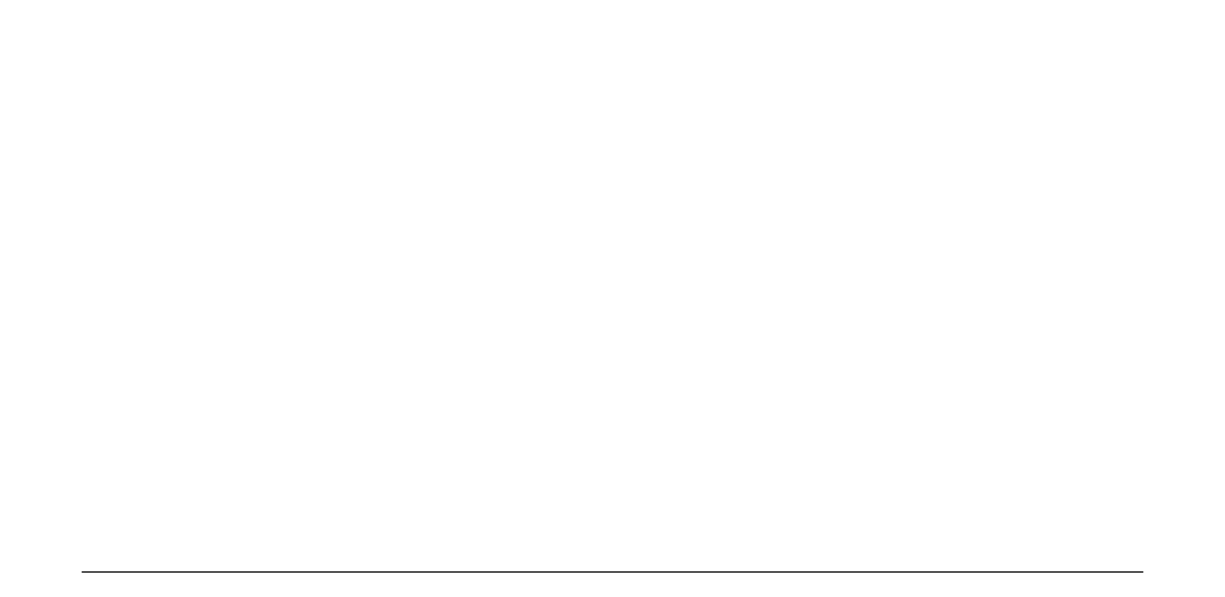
# Model space of a CAD drawing. Header units: millimetres. Extents: x 52750 to 60546, y 22244 to 27516.
# Drawn here: x 52750 to 54412, y 26734 to 27510 of the extents above; entities that cross this region are included whole.
import ezdxf

# ---------------------------------------------------------------- set-up
doc = ezdxf.new("R2010")
doc.units = ezdxf.units.MM

# ---------------------------------------------------------------- blocks, each defined once
blk = doc.blocks.new('Clinicians and patient chairs 1_dwgmodels.com')
at = {"color": 0}
for points in [[(-21.84, -0.263, 0, 0, 0), (-17.939, 0, 0.182, 0.182, 0)], [(-17.939, 0, 0, 0, 0), (-12.939, 0, 0.182, 0.182, 0)], [(-12.939, 0, 0, 0, 0), (-7.939, 0, 0.182, 0.182, 0)], [(-7.939, 0, 0, 0, 0), (-2.939, 0, 0.182, 0.182, 0)], [(-2.939, 0, 0, 0, 0), (0, 0, 0.182, 0.182, 0)], [(0, 0, 0, 0, 0), (2.939, 0, 0.182, 0.182, 0)], [(7.939, 0, 0, 0, 0), (2.939, 0, 0.182, 0.182, 0)], [(12.939, 0, 0, 0, 0), (7.939, 0, 0.182, 0.182, 0)], [(17.939, 0, 0, 0, 0), (12.939, 0, 0.182, 0.182, 0)], [(21.84, -0.263, 0, 0, 0), (17.939, 0, 0.182, 0.182, 0)], [(-21.84, -0.263, 0, 0, 0), (-25.742, -0.761, 0.182, 0.182, 0)], [(21.84, -0.263, 0, 0, 0), (25.742, -0.761, 0.182, 0.182, 0)], [(-32.525, -0.805, 0, 0, 0), (-32.625, -0.918, 0.182, 0.182, 0)], [(-32.625, -1.17, 0, 0, 0), (-32.625, -0.918, 0.182, 0.182, 0)], [(-32.625, -1.05, 0, 0, 0), (-32.625, -0.918, 0.182, 0.182, 0)], [(-32.625, -1.05, 0, 0, 0), (-32.625, -3.878, 0.182, 0.182, 0)], [(-32.625, -1.17, 0, 0, 0), (-32.625, -1.515, 0.182, 0.182, 0)], [(-29.853, -0.805, 0, 0, 0), (-32.525, -0.805, 0.182, 0.182, 0)], [(-29.853, -0.805, 0, 0, 0), (-29.753, -0.918, 0.182, 0.182, 0)], [(-29.753, -0.918, 0, 0, 0), (-29.753, -1.17, 0.182, 0.182, 0)], [(-29.753, -0.918, 0, 0, 0), (-29.753, -1.05, 0.182, 0.182, 0)], [(-29.753, -3.878, 0, 0, 0), (-29.753, -1.05, 0.182, 0.182, 0)], [(-29.753, -1.17, 0, 0, 0), (-29.753, -1.515, 0.182, 0.182, 0)], [(-29.634, -1.725, 0, 0, 0), (-29.632, -1.236, 0.182, 0.182, 0)], [(-29.632, -1.15, 0, 0, 0), (-29.486, -0.988, 0.182, 0.182, 0)], [(-29.632, -1.236, 0, 0, 0), (-29.632, -1.15, 0.182, 0.182, 0)], [(-29.632, -1.15, 0, 0, 0), (-29.631, -1.512, 0.182, 0.182, 0)], [(-25.742, -0.761, 0, 0, 0), (-29.486, -0.988, 0.182, 0.182, 0)], [(-29.486, -1.395, 0, 0, 0), (-29.486, -0.988, 0.182, 0.182, 0)], [(-29.485, -2.299, 0, 0, 0), (-29.486, -1.395, 0.182, 0.182, 0)], [(25.742, -0.761, 0, 0, 0), (29.486, -0.988, 0.182, 0.182, 0)], [(29.485, -2.299, 0, 0, 0), (29.486, -1.395, 0.182, 0.182, 0)], [(29.486, -0.988, 0, 0, 0), (29.632, -1.15, 0.182, 0.182, 0)], [(29.486, -1.395, 0, 0, 0), (29.486, -0.988, 0.182, 0.182, 0)], [(29.632, -1.15, 0, 0, 0), (29.631, -1.512, 0.182, 0.182, 0)], [(29.632, -1.236, 0, 0, 0), (29.632, -1.15, 0.182, 0.182, 0)], [(29.632, -1.236, 0, 0, 0), (29.634, -1.725, 0.182, 0.182, 0)], [(29.853, -0.805, 0, 0, 0), (29.753, -0.918, 0.182, 0.182, 0)], [(29.753, -1.17, 0, 0, 0), (29.753, -0.918, 0.182, 0.182, 0)], [(29.753, -1.05, 0, 0, 0), (29.753, -0.918, 0.182, 0.182, 0)], [(29.753, -1.05, 0, 0, 0), (29.753, -3.878, 0.182, 0.182, 0)], [(29.753, -1.17, 0, 0, 0), (29.753, -1.515, 0.182, 0.182, 0)], [(32.525, -0.805, 0, 0, 0), (29.853, -0.805, 0.182, 0.182, 0)], [(32.525, -0.805, 0, 0, 0), (32.625, -0.918, 0.182, 0.182, 0)], [(32.625, -0.918, 0, 0, 0), (32.625, -1.17, 0.182, 0.182, 0)], [(32.625, -1.17, 0, 0, 0), (32.625, -1.515, 0.182, 0.182, 0)], [(-32.625, -1.99, 0, 0, 0), (-32.625, -1.515, 0.182, 0.182, 0)], [(-32.625, -2.644, 0, 0, 0), (-32.625, -1.99, 0.182, 0.182, 0)], [(-29.753, -1.515, 0, 0, 0), (-29.753, -1.99, 0.182, 0.182, 0)], [(-29.753, -1.99, 0, 0, 0), (-29.753, -2.644, 0.182, 0.182, 0)], [(-29.634, -1.725, 0, 0, 0), (-29.634, -3.798, 0.182, 0.182, 0)], [(-29.634, -1.725, 0, 0, 0), (-29.634, -3.759, 0.182, 0.182, 0)], [(-29.631, -2.363, 0, 0, 0), (-29.631, -1.512, 0.182, 0.182, 0)], [(29.631, -2.363, 0, 0, 0), (29.631, -1.512, 0.182, 0.182, 0)], [(29.634, -1.725, 0, 0, 0), (29.634, -3.798, 0.182, 0.182, 0)], [(29.634, -1.725, 0, 0, 0), (29.634, -3.759, 0.182, 0.182, 0)], [(29.753, -1.99, 0, 0, 0), (29.753, -1.515, 0.182, 0.182, 0)], [(29.753, -2.644, 0, 0, 0), (29.753, -1.99, 0.182, 0.182, 0)], [(32.625, -1.515, 0, 0, 0), (32.625, -1.99, 0.182, 0.182, 0)], [(32.625, -1.99, 0, 0, 0), (32.625, -2.644, 0.182, 0.182, 0)], [(-32.625, -3.426, 0, 0, 0), (-32.625, -2.644, 0.182, 0.182, 0)], [(-29.753, -3.426, 0, 0, 0), (-29.753, -2.644, 0.182, 0.182, 0)], [(-29.631, -4.35, 0, 0, 0), (-29.631, -2.363, 0.182, 0.182, 0)], [(-29.485, -2.299, 0, 0, 0), (-29.486, -4.306, 0.182, 0.182, 0)], [(29.485, -2.299, 0, 0, 0), (29.486, -4.306, 0.182, 0.182, 0)], [(29.631, -4.35, 0, 0, 0), (29.631, -2.363, 0.182, 0.182, 0)], [(29.753, -3.426, 0, 0, 0), (29.753, -2.644, 0.182, 0.182, 0)], [(32.625, -3.426, 0, 0, 0), (32.625, -2.644, 0.182, 0.182, 0)], [(-32.625, -4.223, 0, 0, 0), (-32.625, -3.426, 0.182, 0.182, 0)], [(-32.625, -3.878, 0, 0, 0), (-32.625, -7.704, 0.182, 0.182, 0)], [(-32.564, -4.327, 0, 0, 0), (-32.407, -3.929, 0.182, 0.182, 0)], [(-31.934, -3.796, 0, 0, 0), (-32.407, -3.929, 0.182, 0.182, 0)], [(-31.934, -3.796, 0, 0, 0), (-30.444, -3.796, 0.182, 0.182, 0)], [(-30.444, -3.796, 0, 0, 0), (-29.971, -3.929, 0.182, 0.182, 0)], [(-29.814, -4.327, 0, 0, 0), (-29.971, -3.929, 0.182, 0.182, 0)], [(-29.753, -3.426, 0, 0, 0), (-29.753, -4.223, 0.182, 0.182, 0)], [(-29.753, -3.878, 0, 0, 0), (-29.753, -4.285, 0.182, 0.182, 0)], [(-29.753, -3.878, 0, 0, 0), (-29.753, -4.08, 0.182, 0.182, 0)], [(-29.753, -5.641, 0, 0, 0), (-29.753, -3.993, 0.182, 0.182, 0)], [(-29.753, -4.525, 0, 0, 0), (-29.753, -3.993, 0.182, 0.182, 0)], [(-29.634, -3.759, 0, 0, 0), (-29.634, -4.809, 0.182, 0.182, 0)], [(-29.634, -3.798, 0, 0, 0), (-29.634, -6.211, 0.182, 0.182, 0)], [(29.634, -3.759, 0, 0, 0), (29.634, -4.809, 0.182, 0.182, 0)], [(29.634, -6.211, 0, 0, 0), (29.634, -3.798, 0.182, 0.182, 0)], [(29.753, -4.223, 0, 0, 0), (29.753, -3.426, 0.182, 0.182, 0)], [(29.753, -3.878, 0, 0, 0), (29.753, -7.704, 0.182, 0.182, 0)], [(29.814, -4.327, 0, 0, 0), (29.971, -3.929, 0.182, 0.182, 0)], [(30.444, -3.796, 0, 0, 0), (29.971, -3.929, 0.182, 0.182, 0)], [(30.444, -3.796, 0, 0, 0), (31.934, -3.796, 0.182, 0.182, 0)], [(31.934, -3.796, 0, 0, 0), (32.407, -3.929, 0.182, 0.182, 0)], [(32.564, -4.327, 0, 0, 0), (32.407, -3.929, 0.182, 0.182, 0)], [(32.625, -3.426, 0, 0, 0), (32.625, -4.223, 0.182, 0.182, 0)], [(32.625, -3.878, 0, 0, 0), (32.625, -5.966, 0.182, 0.182, 0)], [(-32.625, -4.223, 0, 0, 0), (-32.625, -4.525, 0.182, 0.182, 0)], [(-32.625, -5.966, 0, 0, 0), (-32.625, -4.525, 0.182, 0.182, 0)], [(-32.564, -5.868, 0, 0, 0), (-32.564, -4.327, 0.182, 0.182, 0)], [(-32.564, -5.98, 0, 0, 0), (-32.564, -4.445, 0.182, 0.182, 0)], [(-29.814, -5.868, 0, 0, 0), (-29.814, -4.327, 0.182, 0.182, 0)], [(-29.814, -4.445, 0, 0, 0), (-29.814, -5.98, 0.182, 0.182, 0)], [(-29.753, -4.525, 0, 0, 0), (-29.753, -4.223, 0.182, 0.182, 0)], [(-29.753, -4.285, 0, 0, 0), (-29.753, -4.525, 0.182, 0.182, 0)], [(-29.753, -4.525, 0, 0, 0), (-29.753, -4.624, 0.182, 0.182, 0)], [(-29.753, -4.525, 0, 0, 0), (-29.753, -5.966, 0.182, 0.182, 0)], [(-29.631, -4.35, 0, 0, 0), (-29.631, -5.614, 0.182, 0.182, 0)], [(-29.486, -4.306, 0, 0, 0), (-29.486, -5.628, 0.182, 0.182, 0)], [(29.486, -4.306, 0, 0, 0), (29.486, -5.628, 0.182, 0.182, 0)], [(29.631, -5.072, 0, 0, 0), (29.631, -4.35, 0.182, 0.182, 0)], [(29.753, -4.223, 0, 0, 0), (29.753, -4.525, 0.182, 0.182, 0)], [(29.753, -5.966, 0, 0, 0), (29.753, -4.525, 0.182, 0.182, 0)], [(29.814, -5.868, 0, 0, 0), (29.814, -4.327, 0.182, 0.182, 0)], [(29.814, -5.98, 0, 0, 0), (29.814, -4.445, 0.182, 0.182, 0)], [(32.564, -5.868, 0, 0, 0), (32.564, -4.327, 0.182, 0.182, 0)], [(32.564, -4.445, 0, 0, 0), (32.564, -5.98, 0.182, 0.182, 0)], [(32.625, -4.525, 0, 0, 0), (32.625, -4.223, 0.182, 0.182, 0)], [(32.625, -4.525, 0, 0, 0), (32.625, -5.966, 0.182, 0.182, 0)], [(-29.634, -4.809, 0, 0, 0), (-29.634, -5.079, 0.182, 0.182, 0)], [(-29.634, -5.079, 0, 0, 0), (-29.634, -5.073, 0.182, 0.182, 0)], [(-29.634, -5.079, 0, 0, 0), (-29.634, -6.564, 0.182, 0.182, 0)], [(29.631, -5.614, 0, 0, 0), (29.631, -5.076, 0.182, 0.182, 0)], [(29.634, -4.809, 0, 0, 0), (29.634, -5.079, 0.182, 0.182, 0)], [(29.634, -5.079, 0, 0, 0), (29.634, -5.073, 0.182, 0.182, 0)], [(-32.625, -5.966, 0, 0, 0), (-32.625, -7.763, 0.182, 0.182, 0)], [(-32.564, -5.868, 0, 0, 0), (-32.564, -7.668, 0.182, 0.182, 0)], [(-32.564, -5.98, 0, 0, 0), (-32.564, -7.763, 0.182, 0.182, 0)], [(-29.814, -7.668, 0, 0, 0), (-29.814, -5.868, 0.182, 0.182, 0)], [(-29.814, -7.763, 0, 0, 0), (-29.814, -5.98, 0.182, 0.182, 0)], [(-29.753, -5.641, 0, 0, 0), (-29.753, -5.966, 0.182, 0.182, 0)], [(-29.753, -5.966, 0, 0, 0), (-29.753, -7.763, 0.182, 0.182, 0)], [(-29.631, -5.614, 0, 0, 0), (-29.631, -6.55, 0.182, 0.182, 0)], [(-29.487, -6.642, 0, 0, 0), (-29.486, -5.628, 0.182, 0.182, 0)], [(29.487, -6.642, 0, 0, 0), (29.486, -5.628, 0.182, 0.182, 0)], [(29.631, -5.614, 0, 0, 0), (29.631, -6.55, 0.182, 0.182, 0)], [(29.753, -5.966, 0, 0, 0), (29.753, -7.763, 0.182, 0.182, 0)], [(29.814, -5.868, 0, 0, 0), (29.814, -7.668, 0.182, 0.182, 0)], [(29.814, -5.98, 0, 0, 0), (29.814, -7.763, 0.182, 0.182, 0)], [(32.564, -7.668, 0, 0, 0), (32.564, -5.868, 0.182, 0.182, 0)], [(32.564, -7.763, 0, 0, 0), (32.564, -5.98, 0.182, 0.182, 0)], [(32.625, -5.641, 0, 0, 0), (32.625, -7.763, 0.182, 0.182, 0)], [(32.625, -5.641, 0, 0, 0), (32.625, -5.966, 0.182, 0.182, 0)], [(32.625, -7.763, 0, 0, 0), (32.625, -5.966, 0.182, 0.182, 0)], [(32.625, -5.966, 0, 0, 0), (32.625, -7.763, 0.182, 0.182, 0)], [(32.625, -5.966, 0, 0, 0), (32.625, -7.704, 0.182, 0.182, 0)], [(-29.634, -8.323, 0, 0, 0), (-29.634, -6.211, 0.182, 0.182, 0)], [(-29.634, -6.564, 0, 0, 0), (-29.634, -6.571, 0.182, 0.182, 0)], [(-29.634, -6.564, 0, 0, 0), (-29.634, -9.233, 0.182, 0.182, 0)], [(-29.632, -7.222, 0, 0, 0), (-29.631, -6.55, 0.182, 0.182, 0)], [(29.631, -6.55, 0, 0, 0), (29.632, -7.222, 0.182, 0.182, 0)], [(29.634, -8.323, 0, 0, 0), (29.634, -6.211, 0.182, 0.182, 0)], [(-29.634, -8.32, 0, 0, 0), (-29.632, -7.222, 0.182, 0.182, 0)], [(-29.487, -7.346, 0, 0, 0), (-29.487, -6.642, 0.182, 0.182, 0)], [(29.487, -7.346, 0, 0, 0), (29.487, -6.642, 0.182, 0.182, 0)], [(29.634, -8.323, 0, 0, 0), (29.632, -7.222, 0.182, 0.182, 0)], [(-32.625, -7.704, 0, 0, 0), (-32.625, -11.532, 0.182, 0.182, 0)], [(-32.625, -11.58, 0, 0, 0), (-32.625, -7.763, 0.182, 0.182, 0)], [(-32.564, -7.668, 0, 0, 0), (-32.564, -11.5, 0.182, 0.182, 0)], [(-32.564, -7.763, 0, 0, 0), (-32.564, -11.58, 0.182, 0.182, 0)], [(-29.814, -11.5, 0, 0, 0), (-29.814, -7.668, 0.182, 0.182, 0)], [(-29.814, -11.58, 0, 0, 0), (-29.814, -7.763, 0.182, 0.182, 0)], [(-29.753, -7.763, 0, 0, 0), (-29.753, -7.704, 0.182, 0.182, 0)], [(-29.753, -11.532, 0, 0, 0), (-29.753, -7.704, 0.182, 0.182, 0)], [(-29.753, -7.763, 0, 0, 0), (-29.753, -11.58, 0.182, 0.182, 0)], [(-29.489, -8.465, 0, 0, 0), (-29.487, -7.346, 0.182, 0.182, 0)], [(29.487, -7.346, 0, 0, 0), (29.489, -8.465, 0.182, 0.182, 0)], [(29.753, -11.58, 0, 0, 0), (29.753, -7.763, 0.182, 0.182, 0)], [(29.814, -7.668, 0, 0, 0), (29.814, -11.5, 0.182, 0.182, 0)], [(29.814, -7.763, 0, 0, 0), (29.814, -11.58, 0.182, 0.182, 0)], [(32.564, -11.5, 0, 0, 0), (32.564, -7.668, 0.182, 0.182, 0)], [(32.564, -11.58, 0, 0, 0), (32.564, -7.763, 0.182, 0.182, 0)], [(32.625, -7.763, 0, 0, 0), (32.625, -11.58, 0.182, 0.182, 0)], [(-29.634, -9.607, 0, 0, 0), (-29.634, -8.323, 0.182, 0.182, 0)], [(-29.489, -9.75, 0, 0, 0), (-29.489, -8.465, 0.182, 0.182, 0)], [(29.489, -8.465, 0, 0, 0), (29.489, -9.75, 0.182, 0.182, 0)], [(29.634, -8.323, 0, 0, 0), (29.634, -9.607, 0.182, 0.182, 0)], [(-29.634, -11.262, 0, 0, 0), (-29.634, -9.233, 0.182, 0.182, 0)], [(-29.634, -11.061, 0, 0, 0), (-29.634, -9.607, 0.182, 0.182, 0)], [(-29.489, -11.203, 0, 0, 0), (-29.489, -9.75, 0.182, 0.182, 0)], [(29.489, -11.203, 0, 0, 0), (29.489, -9.75, 0.182, 0.182, 0)], [(29.634, -11.061, 0, 0, 0), (29.634, -9.607, 0.182, 0.182, 0)], [(-21.84, -10.599, 0, 0, 0), (-17.939, -10.42, 0.182, 0.182, 0)], [(-21.84, -10.598, 0, 0, 0), (-17.939, -10.42, 0.182, 0.182, 0)], [(-21.84, -10.598, 0, 0, 0), (-17.939, -10.42, 0.182, 0.182, 0)], [(-17.939, -10.42, 0, 0, 0), (-12.939, -10.42, 0.182, 0.182, 0)], [(-17.939, -10.42, 0, 0, 0), (-12.939, -10.42, 0.182, 0.182, 0)], [(-12.939, -10.42, 0, 0, 0), (-7.939, -10.42, 0.182, 0.182, 0)], [(-12.939, -10.42, 0, 0, 0), (-7.939, -10.42, 0.182, 0.182, 0)], [(-7.939, -10.42, 0, 0, 0), (-2.939, -10.42, 0.182, 0.182, 0)], [(-7.939, -10.42, 0, 0, 0), (-2.939, -10.42, 0.182, 0.182, 0)], [(-2.939, -10.42, 0, 0, 0), (0, -10.42, 0.182, 0.182, 0)], [(-2.939, -10.42, 0, 0, 0), (0, -10.42, 0.182, 0.182, 0)], [(0, -10.42, 0, 0, 0), (2.939, -10.42, 0.182, 0.182, 0)], [(2.939, -10.42, 0, 0, 0), (0, -10.42, 0.182, 0.182, 0)], [(7.939, -10.42, 0, 0, 0), (2.939, -10.42, 0.182, 0.182, 0)], [(7.939, -10.42, 0, 0, 0), (2.939, -10.42, 0.182, 0.182, 0)], [(12.939, -10.42, 0, 0, 0), (7.939, -10.42, 0.182, 0.182, 0)], [(12.939, -10.42, 0, 0, 0), (7.939, -10.42, 0.182, 0.182, 0)], [(17.939, -10.42, 0, 0, 0), (12.939, -10.42, 0.182, 0.182, 0)], [(17.939, -10.42, 0, 0, 0), (12.939, -10.42, 0.182, 0.182, 0)], [(21.84, -10.598, 0, 0, 0), (17.939, -10.42, 0.182, 0.182, 0)], [(21.84, -10.598, 0, 0, 0), (17.939, -10.42, 0.182, 0.182, 0)], [(21.84, -10.599, 0, 0, 0), (17.939, -10.42, 0.182, 0.182, 0)], [(-29.634, -11.262, 0, 0, 0), (-29.634, -11.061, 0.182, 0.182, 0)], [(-29.628, -11.26, 0, 0, 0), (-29.628, -11.067, 0.182, 0.182, 0)], [(-29.489, -11.405, 0, 0, 0), (-29.489, -11.203, 0.182, 0.182, 0)], [(-29.478, -11.4, 0, 0, 0), (-29.478, -11.203, 0.182, 0.182, 0)], [(-25.012, -11.117, 0, 0, 0), (-25.742, -11.237, 0.182, 0.182, 0)], [(-22.177, -10.653, 0, 0, 0), (-25.012, -11.117, 0.182, 0.182, 0)], [(-22.175, -10.653, 0, 0, 0), (-22.177, -10.653, 0.182, 0.182, 0)], [(-22.175, -10.653, 0, 0, 0), (-21.84, -10.599, 0.182, 0.182, 0)], [(-21.077, -10.653, 0, 0, 0), (-22.175, -10.653, 0.182, 0.182, 0)], [(-21.077, -10.653, 0, 0, 0), (-22.175, -10.653, 0.182, 0.182, 0)], [(-21.077, -10.653, 0, 0, 0), (-22.175, -10.653, 0.182, 0.182, 0)], [(-22.175, -10.653, 0, 0, 0), (-22.175, -10.653, 0.182, 0.182, 0)], [(-22.175, -10.653, 0, 0, 0), (-22.175, -10.653, 0.182, 0.182, 0)], [(-13.273, -10.653, 0, 0, 0), (-21.077, -10.653, 0.182, 0.182, 0)], [(-13.273, -10.653, 0, 0, 0), (-5.47, -10.653, 0.182, 0.182, 0)], [(-5.47, -10.653, 0, 0, 0), (0, -10.653, 0.182, 0.182, 0)], [(5.47, -10.653, 0, 0, 0), (0, -10.653, 0.182, 0.182, 0)], [(5.47, -10.653, 0, 0, 0), (13.273, -10.653, 0.182, 0.182, 0)], [(13.273, -10.653, 0, 0, 0), (21.077, -10.653, 0.182, 0.182, 0)], [(21.077, -10.653, 0, 0, 0), (22.175, -10.653, 0.182, 0.182, 0)], [(21.077, -10.653, 0, 0, 0), (22.175, -10.653, 0.182, 0.182, 0)], [(21.077, -10.653, 0, 0, 0), (22.175, -10.653, 0.182, 0.182, 0)], [(21.84, -10.599, 0, 0, 0), (22.175, -10.653, 0.182, 0.182, 0)], [(22.175, -10.653, 0, 0, 0), (22.177, -10.653, 0.182, 0.182, 0)], [(22.175, -10.653, 0, 0, 0), (22.175, -10.653, 0.182, 0.182, 0)], [(22.175, -10.653, 0, 0, 0), (22.175, -10.653, 0.182, 0.182, 0)], [(25.017, -11.118, 0, 0, 0), (22.177, -10.653, 0.182, 0.182, 0)], [(25.742, -11.237, 0, 0, 0), (25.015, -11.118, 0.182, 0.182, 0)], [(29.478, -11.203, 0, 0, 0), (29.478, -11.4, 0.182, 0.182, 0)], [(29.489, -11.203, 0, 0, 0), (29.489, -11.405, 0.182, 0.182, 0)], [(29.634, -11.061, 0, 0, 0), (29.634, -11.262, 0.182, 0.182, 0)], [(-32.625, -11.532, 0, 0, 0), (-32.625, -15.359, 0.182, 0.182, 0)], [(-32.625, -11.58, 0, 0, 0), (-32.625, -15.359, 0.182, 0.182, 0)], [(-32.625, -15.359, 0, 0, 0), (-32.625, -11.58, 0.182, 0.182, 0)], [(-32.564, -11.5, 0, 0, 0), (-32.564, -15.294, 0.182, 0.182, 0)], [(-32.564, -11.58, 0, 0, 0), (-32.564, -15.361, 0.182, 0.182, 0)], [(-29.814, -15.294, 0, 0, 0), (-29.814, -11.5, 0.182, 0.182, 0)], [(-29.814, -15.361, 0, 0, 0), (-29.814, -11.58, 0.182, 0.182, 0)], [(-29.753, -11.58, 0, 0, 0), (-29.753, -11.532, 0.182, 0.182, 0)], [(-29.753, -15.359, 0, 0, 0), (-29.753, -11.532, 0.182, 0.182, 0)], [(-29.753, -15.359, 0, 0, 0), (-29.753, -11.58, 0.182, 0.182, 0)], [(-29.753, -15.359, 0, 0, 0), (-29.753, -11.58, 0.182, 0.182, 0)], [(-29.753, -15.359, 0, 0, 0), (-29.753, -11.58, 0.182, 0.182, 0)], [(-29.753, -11.58, 0, 0, 0), (-29.753, -15.359, 0.182, 0.182, 0)], [(-29.628, -11.268, 0, 0, 0), (-29.634, -11.262, 0.182, 0.182, 0)], [(-29.634, -11.262, 0, 0, 0), (-29.634, -11.262, 0.182, 0.182, 0)], [(-29.628, -29.268, 0, 0, 0), (-29.628, -11.268, 0.182, 0.182, 0)], [(-29.514, -11.38, 0, 0, 0), (-29.628, -11.268, 0.182, 0.182, 0)], [(-29.489, -11.406, 0, 0, 0), (-29.516, -11.379, 0.182, 0.182, 0)], [(-29.484, -11.405, 0, 0, 0), (-29.489, -11.406, 0.182, 0.182, 0)], [(-29.484, -11.405, 0, 0, 0), (-29.478, -11.405, 0.182, 0.182, 0)], [(-29.329, -11.398, 0, 0, 0), (-29.478, -11.405, 0.182, 0.182, 0)], [(-29.478, -29.279, 0, 0, 0), (-29.478, -11.405, 0.182, 0.182, 0)], [(-29.329, -11.398, 0, 0, 0), (-28.816, -11.375, 0.182, 0.182, 0)], [(-28.82, -11.375, 0, 0, 0), (-25.744, -11.237, 0.182, 0.182, 0)], [(-25.742, -11.237, 0, 0, 0), (-25.744, -11.237, 0.182, 0.182, 0)], [(25.742, -11.237, 0, 0, 0), (25.744, -11.237, 0.182, 0.182, 0)], [(28.819, -11.375, 0, 0, 0), (25.744, -11.237, 0.182, 0.182, 0)], [(29.329, -11.398, 0, 0, 0), (28.816, -11.375, 0.182, 0.182, 0)], [(29.329, -11.398, 0, 0, 0), (29.478, -11.405, 0.182, 0.182, 0)], [(29.478, -11.405, 0, 0, 0), (29.478, -29.279, 0.182, 0.182, 0)], [(29.484, -11.405, 0, 0, 0), (29.478, -11.405, 0.182, 0.182, 0)], [(29.484, -11.405, 0, 0, 0), (29.489, -11.406, 0.182, 0.182, 0)], [(29.489, -11.406, 0, 0, 0), (29.517, -11.378, 0.182, 0.182, 0)], [(29.517, -11.377, 0, 0, 0), (29.628, -11.268, 0.182, 0.182, 0)], [(29.634, -11.262, 0, 0, 0), (29.628, -11.268, 0.182, 0.182, 0)], [(29.628, -11.268, 0, 0, 0), (29.628, -29.268, 0.182, 0.182, 0)], [(29.634, -11.262, 0, 0, 0), (29.634, -11.262, 0.182, 0.182, 0)], [(29.753, -15.359, 0, 0, 0), (29.753, -11.58, 0.182, 0.182, 0)], [(29.753, -15.359, 0, 0, 0), (29.753, -11.58, 0.182, 0.182, 0)], [(29.753, -15.359, 0, 0, 0), (29.753, -11.58, 0.182, 0.182, 0)], [(29.753, -11.58, 0, 0, 0), (29.753, -15.359, 0.182, 0.182, 0)], [(29.814, -11.5, 0, 0, 0), (29.814, -15.294, 0.182, 0.182, 0)], [(29.814, -11.58, 0, 0, 0), (29.814, -15.361, 0.182, 0.182, 0)], [(32.564, -15.294, 0, 0, 0), (32.564, -11.5, 0.182, 0.182, 0)], [(32.564, -15.361, 0, 0, 0), (32.564, -11.58, 0.182, 0.182, 0)], [(32.625, -11.58, 0, 0, 0), (32.625, -11.532, 0.182, 0.182, 0)], [(32.625, -15.359, 0, 0, 0), (32.625, -11.532, 0.182, 0.182, 0)], [(32.625, -11.58, 0, 0, 0), (32.625, -15.359, 0.182, 0.182, 0)], [(-32.625, -19.188, 0, 0, 0), (-32.625, -15.359, 0.182, 0.182, 0)], [(-32.625, -19.188, 0, 0, 0), (-32.625, -15.359, 0.182, 0.182, 0)], [(-32.625, -19.188, 0, 0, 0), (-32.625, -15.359, 0.182, 0.182, 0)], [(-32.625, -15.359, 0, 0, 0), (-32.625, -19.188, 0.182, 0.182, 0)], [(-32.564, -15.294, 0, 0, 0), (-32.564, -19.153, 0.182, 0.182, 0)], [(-32.564, -15.361, 0, 0, 0), (-32.564, -19.188, 0.182, 0.182, 0)], [(-29.814, -19.153, 0, 0, 0), (-29.814, -15.294, 0.182, 0.182, 0)], [(-29.814, -19.188, 0, 0, 0), (-29.814, -15.361, 0.182, 0.182, 0)], [(-29.753, -15.359, 0, 0, 0), (-29.753, -19.188, 0.182, 0.182, 0)], [(-29.753, -19.188, 0, 0, 0), (-29.753, -15.359, 0.182, 0.182, 0)], [(29.753, -19.188, 0, 0, 0), (29.753, -15.359, 0.182, 0.182, 0)], [(29.753, -19.188, 0, 0, 0), (29.753, -15.359, 0.182, 0.182, 0)], [(29.753, -19.188, 0, 0, 0), (29.753, -15.359, 0.182, 0.182, 0)], [(29.814, -15.294, 0, 0, 0), (29.814, -19.153, 0.182, 0.182, 0)], [(29.814, -15.361, 0, 0, 0), (29.814, -19.188, 0.182, 0.182, 0)], [(32.564, -19.153, 0, 0, 0), (32.564, -15.294, 0.182, 0.182, 0)], [(32.564, -19.188, 0, 0, 0), (32.564, -15.361, 0.182, 0.182, 0)], [(32.625, -15.359, 0, 0, 0), (32.625, -19.188, 0.182, 0.182, 0)], [(32.625, -19.188, 0, 0, 0), (32.625, -15.359, 0.182, 0.182, 0)], [(-32.625, -23.031, 0, 0, 0), (-32.625, -19.188, 0.182, 0.182, 0)], [(-32.625, -23.031, 0, 0, 0), (-32.625, -19.188, 0.182, 0.182, 0)], [(-32.625, -19.188, 0, 0, 0), (-32.625, -23.018, 0.182, 0.182, 0)], [(-32.564, -19.153, 0, 0, 0), (-32.564, -23.01, 0.182, 0.182, 0)], [(-32.564, -19.188, 0, 0, 0), (-32.564, -23.031, 0.182, 0.182, 0)], [(-29.814, -23.01, 0, 0, 0), (-29.814, -19.153, 0.182, 0.182, 0)], [(-29.814, -23.031, 0, 0, 0), (-29.814, -19.188, 0.182, 0.182, 0)], [(-29.753, -19.188, 0, 0, 0), (-29.753, -23.031, 0.182, 0.182, 0)], [(-29.753, -23.018, 0, 0, 0), (-29.753, -19.188, 0.182, 0.182, 0)], [(29.753, -23.031, 0, 0, 0), (29.753, -19.188, 0.182, 0.182, 0)], [(29.753, -19.188, 0, 0, 0), (29.753, -23.018, 0.182, 0.182, 0)], [(29.814, -19.153, 0, 0, 0), (29.814, -23.01, 0.182, 0.182, 0)], [(29.814, -19.188, 0, 0, 0), (29.814, -23.031, 0.182, 0.182, 0)], [(32.564, -23.01, 0, 0, 0), (32.564, -19.153, 0.182, 0.182, 0)], [(32.564, -23.031, 0, 0, 0), (32.564, -19.188, 0.182, 0.182, 0)], [(32.625, -19.188, 0, 0, 0), (32.625, -23.031, 0.182, 0.182, 0)], [(32.625, -23.018, 0, 0, 0), (32.625, -19.188, 0.182, 0.182, 0)], [(-32.625, -26.547, 0, 0, 0), (-32.625, -23.031, 0.182, 0.182, 0)], [(-32.625, -26.245, 0, 0, 0), (-32.625, -23.031, 0.182, 0.182, 0)], [(-32.625, -26.245, 0, 0, 0), (-32.625, -23.031, 0.182, 0.182, 0)], [(-32.625, -25.943, 0, 0, 0), (-32.625, -23.031, 0.182, 0.182, 0)], [(-32.625, -25.047, 0, 0, 0), (-32.625, -23.031, 0.182, 0.182, 0)], [(-32.625, -26.547, 0, 0, 0), (-32.625, -23.17, 0.182, 0.182, 0)], [(-32.625, -26.849, 0, 0, 0), (-32.625, -23.183, 0.182, 0.182, 0)], [(-32.564, -23.01, 0, 0, 0), (-32.564, -25.032, 0.182, 0.182, 0)], [(-32.564, -23.031, 0, 0, 0), (-32.564, -25.039, 0.182, 0.182, 0)], [(-29.814, -25.032, 0, 0, 0), (-29.814, -23.01, 0.182, 0.182, 0)], [(-29.814, -25.039, 0, 0, 0), (-29.814, -23.031, 0.182, 0.182, 0)], [(-29.753, -23.031, 0, 0, 0), (-29.753, -23.018, 0.182, 0.182, 0)], [(-29.753, -25.047, 0, 0, 0), (-29.753, -23.031, 0.182, 0.182, 0)], [(29.753, -26.849, 0, 0, 0), (29.753, -23.018, 0.182, 0.182, 0)], [(29.753, -25.047, 0, 0, 0), (29.753, -23.031, 0.182, 0.182, 0)], [(29.814, -23.01, 0, 0, 0), (29.814, -25.032, 0.182, 0.182, 0)], [(29.814, -23.031, 0, 0, 0), (29.814, -25.039, 0.182, 0.182, 0)], [(32.564, -25.032, 0, 0, 0), (32.564, -23.01, 0.182, 0.182, 0)], [(32.564, -25.039, 0, 0, 0), (32.564, -23.031, 0.182, 0.182, 0)], [(32.625, -26.849, 0, 0, 0), (32.625, -23.018, 0.182, 0.182, 0)], [(32.625, -25.047, 0, 0, 0), (32.625, -23.031, 0.182, 0.182, 0)], [(-32.625, -26.885, 0, 0, 0), (-32.625, -25.047, 0.182, 0.182, 0)], [(-32.564, -25.032, 0, 0, 0), (-32.564, -26.955, 0.182, 0.182, 0)], [(-32.564, -25.039, 0, 0, 0), (-32.564, -26.957, 0.182, 0.182, 0)], [(-29.814, -25.032, 0, 0, 0), (-29.814, -26.955, 0.182, 0.182, 0)], [(-29.814, -25.039, 0, 0, 0), (-29.814, -26.957, 0.182, 0.182, 0)], [(-29.753, -25.047, 0, 0, 0), (-29.753, -26.885, 0.182, 0.182, 0)], [(29.753, -26.885, 0, 0, 0), (29.753, -25.047, 0.182, 0.182, 0)], [(29.814, -25.032, 0, 0, 0), (29.814, -26.955, 0.182, 0.182, 0)], [(29.814, -25.039, 0, 0, 0), (29.814, -26.957, 0.182, 0.182, 0)], [(32.564, -25.032, 0, 0, 0), (32.564, -26.955, 0.182, 0.182, 0)], [(32.564, -25.039, 0, 0, 0), (32.564, -26.957, 0.182, 0.182, 0)], [(32.625, -25.047, 0, 0, 0), (32.625, -26.885, 0.182, 0.182, 0)], [(-32.625, -26.245, 0, 0, 0), (-32.625, -25.943, 0.182, 0.182, 0)], [(-32.625, -26.547, 0, 0, 0), (-32.625, -26.245, 0.182, 0.182, 0)], [(-32.625, -26.849, 0, 0, 0), (-32.625, -26.547, 0.182, 0.182, 0)], [(-32.625, -26.849, 0, 0, 0), (-32.625, -29.761, 0.182, 0.182, 0)], [(-32.625, -26.885, 0, 0, 0), (-32.625, -27.08, 0.182, 0.182, 0)], [(-29.753, -27.08, 0, 0, 0), (-29.753, -26.885, 0.182, 0.182, 0)], [(29.753, -26.849, 0, 0, 0), (29.753, -29.761, 0.182, 0.182, 0)], [(29.753, -26.885, 0, 0, 0), (29.753, -27.08, 0.182, 0.182, 0)], [(32.625, -29.761, 0, 0, 0), (32.625, -26.849, 0.182, 0.182, 0)], [(32.625, -27.08, 0, 0, 0), (32.625, -26.885, 0.182, 0.182, 0)], [(-32.625, -28.118, 0, 0, 0), (-32.625, -27.08, 0.182, 0.182, 0)], [(-32.564, -27.537, 0, 0, 0), (-32.564, -26.955, 0.182, 0.182, 0)], [(-32.564, -27.536, 0, 0, 0), (-32.564, -26.957, 0.182, 0.182, 0)], [(-32.564, -27.537, 0, 0, 0), (-32.407, -28.009, 0.182, 0.182, 0)], [(-29.814, -27.537, 0, 0, 0), (-29.971, -28.009, 0.182, 0.182, 0)], [(-29.814, -27.537, 0, 0, 0), (-29.814, -26.955, 0.182, 0.182, 0)], [(-29.814, -27.536, 0, 0, 0), (-29.814, -26.957, 0.182, 0.182, 0)], [(-29.753, -27.08, 0, 0, 0), (-29.753, -28.118, 0.182, 0.182, 0)], [(29.753, -28.118, 0, 0, 0), (29.753, -27.08, 0.182, 0.182, 0)], [(29.814, -27.537, 0, 0, 0), (29.814, -26.955, 0.182, 0.182, 0)], [(29.814, -27.536, 0, 0, 0), (29.814, -26.957, 0.182, 0.182, 0)], [(29.814, -27.537, 0, 0, 0), (29.971, -28.009, 0.182, 0.182, 0)], [(32.564, -27.537, 0, 0, 0), (32.407, -28.009, 0.182, 0.182, 0)], [(32.564, -27.537, 0, 0, 0), (32.564, -26.955, 0.182, 0.182, 0)], [(32.564, -27.536, 0, 0, 0), (32.564, -26.957, 0.182, 0.182, 0)], [(32.625, -27.08, 0, 0, 0), (32.625, -28.118, 0.182, 0.182, 0)], [(-32.625, -28.118, 0, 0, 0), (-32.625, -28.982, 0.182, 0.182, 0)], [(-31.934, -28.167, 0, 0, 0), (-32.407, -28.009, 0.182, 0.182, 0)], [(-31.934, -28.167, 0, 0, 0), (-30.444, -28.167, 0.182, 0.182, 0)], [(-30.444, -28.167, 0, 0, 0), (-29.971, -28.009, 0.182, 0.182, 0)], [(-29.753, -28.118, 0, 0, 0), (-29.753, -27.841, 0.182, 0.182, 0)], [(-29.753, -28.982, 0, 0, 0), (-29.753, -27.841, 0.182, 0.182, 0)], [(-29.753, -28.118, 0, 0, 0), (-29.753, -28.982, 0.182, 0.182, 0)], [(29.753, -28.118, 0, 0, 0), (29.753, -28.982, 0.182, 0.182, 0)], [(30.444, -28.167, 0, 0, 0), (29.971, -28.009, 0.182, 0.182, 0)], [(30.444, -28.167, 0, 0, 0), (31.934, -28.167, 0.182, 0.182, 0)], [(31.934, -28.167, 0, 0, 0), (32.407, -28.009, 0.182, 0.182, 0)], [(32.625, -28.118, 0, 0, 0), (32.625, -28.982, 0.182, 0.182, 0)], [(-32.625, -29.596, 0, 0, 0), (-32.625, -28.982, 0.182, 0.182, 0)], [(-29.753, -28.982, 0, 0, 0), (-29.753, -29.596, 0.182, 0.182, 0)], [(-29.628, -29.748, 0, 0, 0), (-29.628, -29.268, 0.182, 0.182, 0)], [(-29.478, -29.279, 0, 0, 0), (-29.478, -29.856, 0.182, 0.182, 0)], [(29.478, -29.279, 0, 0, 0), (29.478, -29.856, 0.182, 0.182, 0)], [(29.628, -29.748, 0, 0, 0), (29.628, -29.268, 0.182, 0.182, 0)], [(29.753, -29.596, 0, 0, 0), (29.753, -28.982, 0.182, 0.182, 0)], [(32.625, -28.982, 0, 0, 0), (32.625, -29.596, 0.182, 0.182, 0)], [(-32.625, -29.956, 0, 0, 0), (-32.625, -29.596, 0.182, 0.182, 0)], [(-32.625, -29.918, 0, 0, 0), (-32.625, -29.761, 0.182, 0.182, 0)], [(-32.625, -29.918, 0, 0, 0), (-32.625, -30.06, 0.182, 0.182, 0)], [(-32.625, -30.06, 0, 0, 0), (-32.625, -29.956, 0.182, 0.182, 0)], [(-32.525, -30.16, 0, 0, 0), (-32.625, -30.06, 0.182, 0.182, 0)], [(-32.525, -30.16, 0, 0, 0), (-29.853, -30.16, 0.182, 0.182, 0)], [(-29.753, -30.06, 0, 0, 0), (-29.853, -30.16, 0.182, 0.182, 0)], [(-29.753, -29.596, 0, 0, 0), (-29.753, -29.956, 0.182, 0.182, 0)], [(-29.753, -29.761, 0, 0, 0), (-29.753, -29.918, 0.182, 0.182, 0)], [(-29.753, -30.06, 0, 0, 0), (-29.753, -29.918, 0.182, 0.182, 0)], [(-29.753, -30.06, 0, 0, 0), (-29.753, -29.956, 0.182, 0.182, 0)], [(-29.628, -29.748, 0, 0, 0), (-29.628, -29.945, 0.182, 0.182, 0)], [(-29.628, -30.213, 0, 0, 0), (-29.628, -29.945, 0.182, 0.182, 0)], [(-29.628, -30.213, 0, 0, 0), (-29.628, -30.119, 0.182, 0.182, 0)], [(-29.478, -30.092, 0, 0, 0), (-29.478, -29.856, 0.182, 0.182, 0)], [(-29.478, -30.363, 0, 0, 0), (-29.478, -30.092, 0.182, 0.182, 0)], [(29.478, -30.092, 0, 0, 0), (29.478, -29.856, 0.182, 0.182, 0)], [(29.478, -30.363, 0, 0, 0), (29.478, -30.092, 0.182, 0.182, 0)], [(29.628, -29.748, 0, 0, 0), (29.628, -29.945, 0.182, 0.182, 0)], [(29.628, -30.119, 0, 0, 0), (29.628, -29.839, 0.182, 0.182, 0)], [(29.628, -30.213, 0, 0, 0), (29.628, -29.945, 0.182, 0.182, 0)], [(29.628, -30.213, 0, 0, 0), (29.628, -30.119, 0.182, 0.182, 0)], [(29.753, -29.956, 0, 0, 0), (29.753, -29.596, 0.182, 0.182, 0)], [(29.753, -29.918, 0, 0, 0), (29.753, -29.761, 0.182, 0.182, 0)], [(29.753, -29.918, 0, 0, 0), (29.753, -30.06, 0.182, 0.182, 0)], [(29.753, -30.06, 0, 0, 0), (29.753, -29.956, 0.182, 0.182, 0)], [(29.853, -30.16, 0, 0, 0), (29.753, -30.06, 0.182, 0.182, 0)], [(29.853, -30.16, 0, 0, 0), (32.525, -30.16, 0.182, 0.182, 0)], [(32.625, -30.06, 0, 0, 0), (32.525, -30.16, 0.182, 0.182, 0)], [(32.625, -29.596, 0, 0, 0), (32.625, -29.956, 0.182, 0.182, 0)], [(32.625, -29.761, 0, 0, 0), (32.625, -29.918, 0.182, 0.182, 0)], [(32.625, -30.06, 0, 0, 0), (32.625, -29.918, 0.182, 0.182, 0)], [(32.625, -30.06, 0, 0, 0), (32.625, -29.956, 0.182, 0.182, 0)], [(-29.628, -30.213, 0, 0, 0), (-29.478, -30.363, 0.182, 0.182, 0)], [(-29.628, -30.213, 0, 0, 0), (-29.628, -30.213, 0.182, 0.182, 0)], [(29.478, -30.363, 0, 0, 0), (29.628, -30.213, 0.182, 0.182, 0)], [(29.628, -30.213, 0, 0, 0), (29.628, -30.213, 0.182, 0.182, 0)]]:
    blk.add_lwpolyline(points, format="xyseb", dxfattribs=at)
blk.add_lwpolyline([(-29.478, -30.363), (29.478, -30.363)], dxfattribs=at)

msp = doc.modelspace()

# ---------------------------------------------------------------- block references
at = {"color": 0, "xscale": 25.4, "yscale": 25.4, "zscale": 25.4}
msp.add_blockref('Clinicians and patient chairs 1_dwgmodels.com', (53580.7, 27507.7), dxfattribs=at)

doc.saveas('drawing.dxf')
